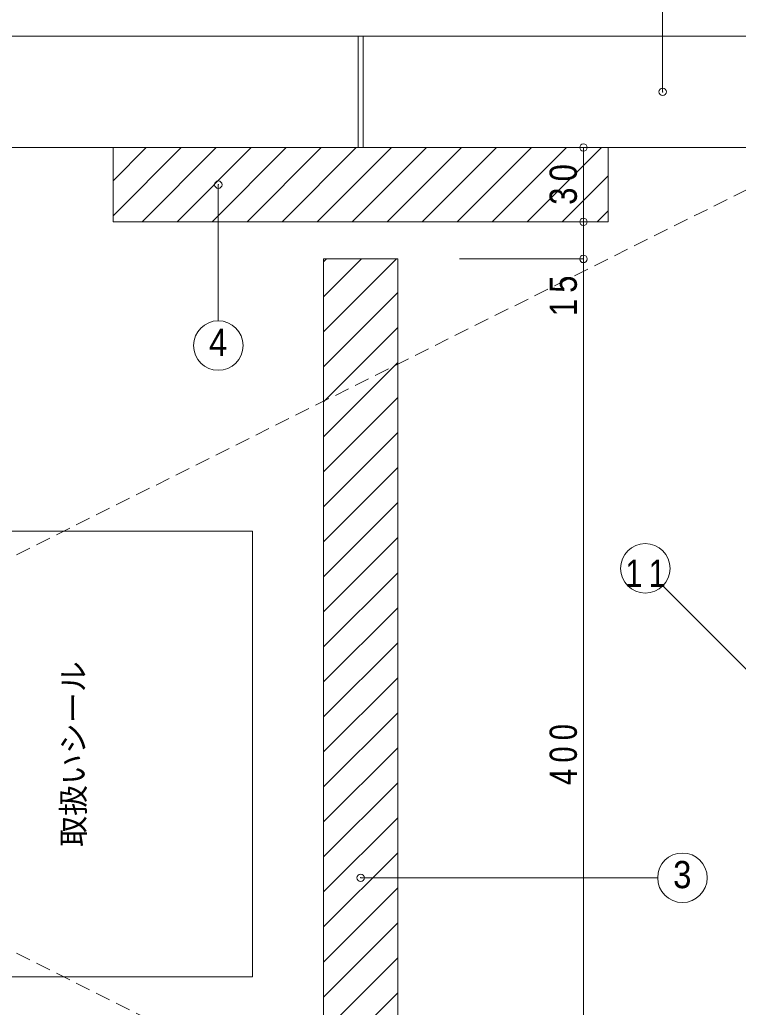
# Model space of a CAD drawing. Units: millimetres at full size, sheet at 1:5. Extents: x -5004 to 1000, y -688 to 1033.
# Drawn here: x 323.3 to 613.5, y -16.3 to 382.6 of the extents above; entities that cross this region are included whole.
import ezdxf
from ezdxf.enums import TextEntityAlignment as Align

# ---------------------------------------------------------------- set-up
doc = ezdxf.new("R2010")
doc.units = ezdxf.units.MM
doc.header["$LTSCALE"] = 5
doc.header["$PDMODE"] = 32
doc.header["$PDSIZE"] = 3
doc.linetypes.add('DASHED1', pattern=[1.8, 1.2, -0.6])
for name, color, linetype, lineweight in [('2-0_ＫＢ製品', 2, 'DASHED1', 9), ('2-1_躯体', 3, 'Continuous', 9), ('2-2_ハッチ', 7, 'Continuous', 9), ('2-3_寸法', 4, 'Continuous', 9), ('2-4_引出線字', 4, 'Continuous', 9), ('2-5_文字', 7, 'Continuous', 9), ('2-8_他製品', 7, 'Continuous', 9), ('2-A_ベース', 3, 'Continuous', 9)]:
    doc.layers.add(name, color=color, linetype=linetype, lineweight=lineweight)
doc.styles.add('HGｺﾞｼｯｸM', font='')
doc.styles.get('HGｺﾞｼｯｸM').set_extended_font_data('HGｺﾞｼｯｸM')

msp = doc.modelspace()

# ---------------------------------------------------------------- linework, layer by layer
at = {"layer": '2-0_ＫＢ製品'}
for q in [(761, 386), (761, -214)]:
    msp.add_line((161, 86), q, dxfattribs=at)
at = {"layer": '2-1_躯体'}
for p, q in [((460, 376), (460, 331)), ((462, 376), (462, 331)), ((460, 331), (218, 331)), ((704, 331), (462, 331))]:
    msp.add_line(p, q, dxfattribs=at)
at = {"layer": '2-2_ハッチ'}
for p, q in [((361, 303.455), (388.545, 331)), ((361, 317.597), (374.403, 331)), ((372.688, 301), (402.688, 331)), ((386.83, 301), (416.83, 331)), ((400.972, 301), (430.972, 331)), ((415.114, 301), (445.114, 331)), ((429.256, 301), (459.256, 331)), ((443.398, 301), (473.398, 331)), ((457.54, 301), (487.54, 331)), ((471.683, 301), (501.683, 331)), ((485.825, 301), (515.825, 331)), ((499.967, 301), (529.967, 331)), ((514.109, 301), (544.109, 331)), ((528.251, 301), (558.251, 331)), ((542.393, 301), (561, 319.607)), ((556.535, 301), (561, 305.465)), ((446, 256.539), (475.461, 286)), ((446, 270.681), (461.319, 286)), ((446, 284.824), (447.176, 286)), ((446, 242.397), (476, 272.397)), ((446, 228.255), (476, 258.255)), ((446, 214.113), (476, 244.113)), ((446, 199.971), (476, 229.971)), ((446, 185.829), (476, 215.829)), ((446, 171.687), (476, 201.687)), ((446, 157.544), (476, 187.544)), ((446, 143.402), (476, 173.402)), ((446, 129.26), (476, 159.26)), ((446, 115.118), (476, 145.118)), ((446, 100.976), (476, 130.976)), ((446, 86.834), (476, 116.834)), ((446, 72.692), (476, 102.692)), ((446, 58.549), (476, 88.549)), ((446, 44.407), (476, 74.407)), ((446, 30.265), (476, 60.265)), ((446, 16.123), (476, 46.123)), ((446, 1.981), (476, 31.981)), ((446, -12.161), (476, 17.839)), ((446, -26.303), (476, 3.697)), ((446, -40.446), (476, -10.446))]:
    msp.add_line(p, q, dxfattribs=at)
at = {"layer": '2-3_寸法'}
for p, q in [((551, 301), (551, 331)), ((551, 286), (551, 301)), ((551, 286), (501, 286)), ((551, -114), (551, 286))]:
    msp.add_line(p, q, dxfattribs=at)
for p in [(551, 331), (551, 301), (551, 286)]:
    msp.add_point(p, dxfattribs=at)
at = {"layer": '2-4_引出線字'}
for p, q in [((583, 437), (583, 353.5)), ((403.5, 316), (403.5, 261)), ((651, 86), (583.071, 153.929)), ((461, 36), (581, 36))]:
    msp.add_line(p, q, dxfattribs=at)
for centre in [(403.5, 251), (576, 161), (591, 36)]:
    msp.add_circle(centre, 10, dxfattribs=at)
for p in [(583, 353.5), (403.5, 316), (461, 36)]:
    msp.add_point(p, dxfattribs=at)
at = {"layer": '2-8_他製品'}
for p, q in [((361, 331), (361, 301)), ((361, 331), (561, 331)), ((561, 331), (561, 301)), ((361, 301), (561, 301))]:
    msp.add_line(p, q, dxfattribs=at)
for points in [[(446, 286), (476, 286), (476, -114)], [(446, 286), (446, -114), (476, -114)]]:
    msp.add_lwpolyline(points, dxfattribs=at)
msp.add_lwpolyline([(417.25, -4), (417.25, 176), (274.75, 176), (274.75, -4)], close=True, dxfattribs=at)
at = {"layer": '2-A_ベース'}
msp.add_line((171, 376), (751, 376), dxfattribs=at)

# ---------------------------------------------------------------- texts
at = {"layer": '2-3_寸法', "color": 7, "char_height": 11, "attachment_point": 7, "rotation": 90, "style": 'HGｺﾞｼｯｸM'}
for s, insert in [('\\T1.36;\\W0.85;30', (548.5, 307.875)), ('\\T1.36;\\W0.85;15', (548.5, 262.875)), ('\\T1.38;\\W0.8;400', (548.5, 73.5))]:
    msp.add_mtext(s, dxfattribs=dict(at, insert=insert))
at = {"layer": '2-5_文字', "style": 'HGｺﾞｼｯｸM', "width": 0.9}
for s, p in [('4', (399.75, 243.5)), ('3', (587.25, 28.5))]:
    msp.add_text(s, height=11, dxfattribs=at).set_placement(p, align=Align.BOTTOM_LEFT)
at = {"layer": '2-5_文字', "style": 'HGｺﾞｼｯｸM'}
msp.add_text('取扱いシール', height=9.164, rotation=90, dxfattribs=at).set_placement((352.25, 48.5), align=Align.BOTTOM_LEFT)
at = {"layer": '2-5_文字', "insert": (567.875, 153.5), "char_height": 11, "attachment_point": 7, "style": 'HGｺﾞｼｯｸM'}
msp.add_mtext('\\T1.36;\\W0.85;11', dxfattribs=at)

doc.saveas('drawing.dxf')
